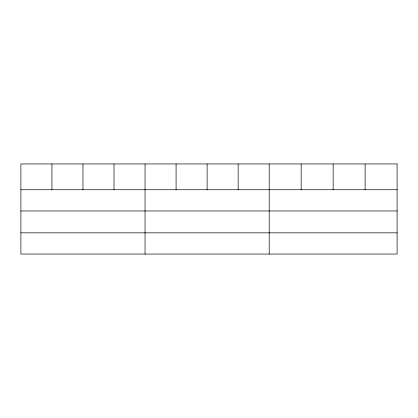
<?xml version="1.0" encoding="UTF-8"?>
<svg xmlns="http://www.w3.org/2000/svg" width="418" height="418" viewBox="0 0 418 418"><rect width="100%" height="100%" fill="white"/><g stroke="black" fill="none" stroke-linecap="round" stroke-linejoin="round"><path stroke-width="0.63" d="M20.9 189.741L397.1 189.741M20.9 210.965L397.1 210.965M20.9 232.836L397.1 232.836M365.123 163.94L365.123 189.741M333.146 163.94L333.146 189.741M301.169 163.94L301.169 189.741M269.192 163.94L269.192 254.06M238.155 163.94L238.155 189.741M207.119 163.94L207.119 189.741M176.082 163.94L176.082 189.741M145.046 163.94L145.046 254.06M114.009 163.94L114.009 189.741M82.973 163.94L82.973 189.741M51.937 163.94L51.937 189.741M397.1 163.94L20.9 163.94L20.9 254.06L397.1 254.06L397.1 163.94"/></g></svg>
